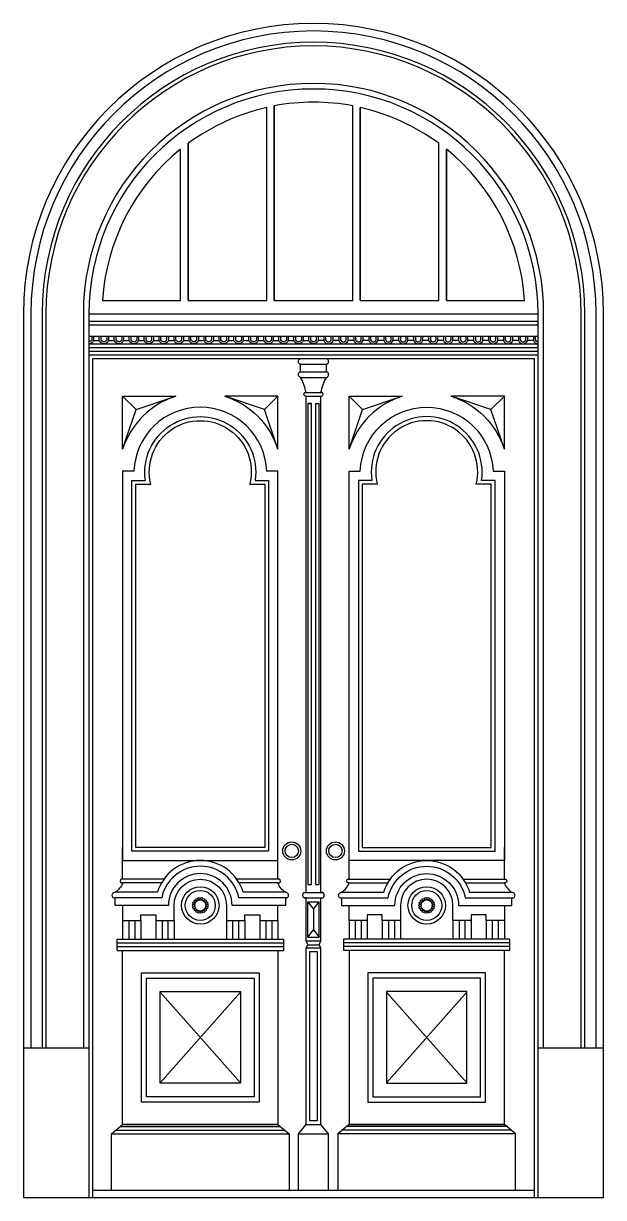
# Model space of a CAD drawing. Header units: metres. Extents: x 35715 to 37266, y 4620 to 7758.
import ezdxf

# ---------------------------------------------------------------- set-up
doc = ezdxf.new("R2010")
doc.units = ezdxf.units.M
for name, color, linetype in [('1', 3, 'Continuous'), ('2', 2, 'Continuous'), ('3', 3, 'Continuous'), ('7', 7, 'Continuous')]:
    doc.layers.add(name, color=color, linetype=linetype)

# ---------------------------------------------------------------- blocks, each defined once
blk = doc.blocks.new('FH01F013')
at = {"layer": '1'}
for p, q in [((227.5, 3042), (1787.5, 3042)), ((227.5, 2990), (1787.5, 2990)), ((227.5, 2964), (1787.5, 2964)), ((227.5, 2951), (1787.5, 2951)), ((227.5, 2938), (1787.5, 2938)), ((243.75, 2975.03), (263.25, 2975.03)), ((295.75, 2975.03), (315.25, 2975.03)), ((347.75, 2975.03), (367.25, 2975.03)), ((399.75, 2975.03), (419.25, 2975.03)), ((451.75, 2975.03), (471.25, 2975.03)), ((503.75, 2975.03), (523.25, 2975.03)), ((555.75, 2975.03), (575.25, 2975.03)), ((607.75, 2975.03), (627.25, 2975.03)), ((659.75, 2975.03), (679.25, 2975.03)), ((711.75, 2975.03), (731.25, 2975.03)), ((763.75, 2975.03), (783.25, 2975.03)), ((815.75, 2975.03), (835.25, 2975.03)), ((867.75, 2975.03), (887.25, 2975.03)), ((919.75, 2975.03), (939.25, 2975.03)), ((971.75, 2975.03), (991.25, 2975.03)), ((1043.25, 2975.03), (1023.75, 2975.03)), ((1095.25, 2975.03), (1075.75, 2975.03)), ((1147.25, 2975.03), (1127.75, 2975.03)), ((1199.25, 2975.03), (1179.75, 2975.03)), ((1251.25, 2975.03), (1231.75, 2975.03)), ((1303.25, 2975.03), (1283.75, 2975.03)), ((1355.25, 2975.03), (1335.75, 2975.03)), ((1407.25, 2975.03), (1387.75, 2975.03)), ((1459.25, 2975.03), (1439.75, 2975.03)), ((1511.25, 2975.03), (1491.75, 2975.03)), ((1563.25, 2975.03), (1543.75, 2975.03)), ((1615.25, 2975.03), (1595.75, 2975.03)), ((1667.25, 2975.03), (1647.75, 2975.03)), ((1719.25, 2975.03), (1699.75, 2975.03)), ((1771.25, 2975.03), (1751.75, 2975.03)), ((961.88, 2892.5), (1053.12, 2892.5)), ((962, 2866.46), (1053, 2866.46)), ((961.88, 2846.96), (1053.12, 2846.96)), ((979.62, 2794.96), (1035.38, 2794.96)), ((979.62, 2781.96), (1035.38, 2781.96)), ((344.5, 2597.5), (390.99, 2735.7)), ((884, 2597.5), (837.51, 2735.7)), ((988, 2755.96), (1001, 2755.96)), ((1014, 2755.96), (1027, 2755.96)), ((1131, 2597.5), (1177.49, 2735.7)), ((1670.5, 2597.5), (1624.01, 2735.7)), ((479.15, 1092), (344.5, 1092)), ((884, 1092), (749.35, 1092)), ((1131, 1092), (1265.65, 1092)), ((1535.85, 1092), (1670.5, 1092)), ((975, 1059.3), (1040, 1059.3)), ((975, 1039.8), (1040, 1039.8)), ((988, 903.5), (988, 1026.8)), ((988, 1026.8), (1027, 1026.8)), ((1027, 903.5), (1027, 1026.8)), ((1007.5, 1000.8), (1007.5, 929.5)), ((365.95, 962), (365.95, 897)), ((386.43, 962), (386.43, 897)), ((481.32, 962), (481.32, 897)), ((501.8, 962), (501.8, 897)), ((726.7, 962), (726.7, 897)), ((747.18, 962), (747.18, 897)), ((842.07, 962), (842.07, 897)), ((862.55, 962), (862.55, 897)), ((1152.45, 962), (1152.45, 897)), ((1172.93, 962), (1172.93, 897)), ((1267.82, 962), (1267.82, 897)), ((1288.3, 962), (1288.3, 897)), ((1513.2, 962), (1513.2, 897)), ((1533.68, 962), (1533.68, 897)), ((1628.57, 962), (1628.57, 897)), ((1649.05, 962), (1649.05, 897)), ((988, 903.5), (1027, 903.5)), ((325, 884), (903.5, 884)), ((325, 871), (903.5, 871)), ((981.5, 890.5), (1033.5, 890.5)), ((981.5, 867.1), (1033.5, 867.1)), ((988, 877.5), (1027, 877.5)), ((1690, 884), (1111.5, 884)), ((1690, 871), (1111.5, 871)), ((474.5, 713.34), (754, 398.16)), ((754, 713.34), (474.5, 398.16)), ((1540.5, 713.34), (1261, 398.16)), ((1261, 713.34), (1540.5, 398.16)), ((336.7, 247), (891.8, 247)), ((981.5, 253.5), (1033.5, 253.5)), ((1678.3, 247), (1123.2, 247)), ((321.1, 234), (907.4, 234)), ((955.5, 221), (1059.5, 221)), ((1693.9, 234), (1107.6, 234))]:
    blk.add_line(p, q, dxfattribs=at)
for points in [[(1989, 520), (1989, 3068, 1), (26, 3068), (26, 520)], [(1950, 520), (1950, 3068, 1), (65, 3068), (65, 520)], [(1807, 520), (1807, 3068, 1), (208, 3068), (208, 520)], [(243.75, 2990), (243.75, 2975.03, -0.31), (227.5, 2964)], [(237.25, 2990), (237.25, 2977, -0.3), (227.5, 2970.5)], [(295.75, 2990), (295.75, 2975.03, -0.68), (263.25, 2975.03), (263.25, 2990)], [(289.25, 2990), (289.25, 2977, -0.67), (269.75, 2977), (269.75, 2990)], [(347.75, 2990), (347.75, 2975.03, -0.68), (315.25, 2975.03), (315.25, 2990)], [(341.25, 2990), (341.25, 2977, -0.67), (321.75, 2977), (321.75, 2990)], [(399.75, 2990), (399.75, 2975.03, -0.68), (367.25, 2975.03), (367.25, 2990)], [(393.25, 2990), (393.25, 2977, -0.67), (373.75, 2977), (373.75, 2990)], [(451.75, 2990), (451.75, 2975.03, -0.68), (419.25, 2975.03), (419.25, 2990)], [(445.25, 2990), (445.25, 2977, -0.67), (425.75, 2977), (425.75, 2990)], [(503.75, 2990), (503.75, 2975.03, -0.68), (471.25, 2975.03), (471.25, 2990)], [(497.25, 2990), (497.25, 2977, -0.67), (477.75, 2977), (477.75, 2990)], [(555.75, 2990), (555.75, 2975.03, -0.68), (523.25, 2975.03), (523.25, 2990)], [(549.25, 2990), (549.25, 2977, -0.67), (529.75, 2977), (529.75, 2990)], [(607.75, 2990), (607.75, 2975.03, -0.68), (575.25, 2975.03), (575.25, 2990)], [(601.25, 2990), (601.25, 2977, -0.67), (581.75, 2977), (581.75, 2990)], [(659.75, 2990), (659.75, 2975.03, -0.68), (627.25, 2975.03), (627.25, 2990)], [(653.25, 2990), (653.25, 2977, -0.67), (633.75, 2977), (633.75, 2990)], [(711.75, 2990), (711.75, 2975.03, -0.68), (679.25, 2975.03), (679.25, 2990)], [(705.25, 2990), (705.25, 2977, -0.67), (685.75, 2977), (685.75, 2990)], [(763.75, 2990), (763.75, 2975.03, -0.68), (731.25, 2975.03), (731.25, 2990)], [(757.25, 2990), (757.25, 2977, -0.67), (737.75, 2977), (737.75, 2990)], [(815.75, 2990), (815.75, 2975.03, -0.68), (783.25, 2975.03), (783.25, 2990)], [(809.25, 2990), (809.25, 2977, -0.67), (789.75, 2977), (789.75, 2990)], [(867.75, 2990), (867.75, 2975.03, -0.68), (835.25, 2975.03), (835.25, 2990)], [(861.25, 2990), (861.25, 2977, -0.67), (841.75, 2977), (841.75, 2990)], [(919.75, 2990), (919.75, 2975.03, -0.68), (887.25, 2975.03), (887.25, 2990)], [(913.25, 2990), (913.25, 2977, -0.67), (893.75, 2977), (893.75, 2990)], [(971.75, 2990), (971.75, 2975.03, -0.68), (939.25, 2975.03), (939.25, 2990)], [(965.25, 2990), (965.25, 2977, -0.67), (945.75, 2977), (945.75, 2990)], [(1023.75, 2990), (1023.75, 2975.03, -0.68), (991.25, 2975.03), (991.25, 2990)], [(1017.25, 2990), (1017.25, 2977, -0.67), (997.75, 2977), (997.75, 2990)], [(1043.25, 2990), (1043.25, 2975.03, 0.68), (1075.75, 2975.03), (1075.75, 2990)], [(1049.75, 2990), (1049.75, 2977, 0.67), (1069.25, 2977), (1069.25, 2990)], [(1095.25, 2990), (1095.25, 2975.03, 0.68), (1127.75, 2975.03), (1127.75, 2990)], [(1101.75, 2990), (1101.75, 2977, 0.67), (1121.25, 2977), (1121.25, 2990)], [(1147.25, 2990), (1147.25, 2975.03, 0.68), (1179.75, 2975.03), (1179.75, 2990)], [(1153.75, 2990), (1153.75, 2977, 0.67), (1173.25, 2977), (1173.25, 2990)], [(1199.25, 2990), (1199.25, 2975.03, 0.68), (1231.75, 2975.03), (1231.75, 2990)], [(1205.75, 2990), (1205.75, 2977, 0.67), (1225.25, 2977), (1225.25, 2990)], [(1251.25, 2990), (1251.25, 2975.03, 0.68), (1283.75, 2975.03), (1283.75, 2990)], [(1257.75, 2990), (1257.75, 2977, 0.67), (1277.25, 2977), (1277.25, 2990)], [(1303.25, 2990), (1303.25, 2975.03, 0.68), (1335.75, 2975.03), (1335.75, 2990)], [(1309.75, 2990), (1309.75, 2977, 0.67), (1329.25, 2977), (1329.25, 2990)], [(1355.25, 2990), (1355.25, 2975.03, 0.68), (1387.75, 2975.03), (1387.75, 2990)], [(1361.75, 2990), (1361.75, 2977, 0.67), (1381.25, 2977), (1381.25, 2990)], [(1407.25, 2990), (1407.25, 2975.03, 0.68), (1439.75, 2975.03), (1439.75, 2990)], [(1413.75, 2990), (1413.75, 2977, 0.67), (1433.25, 2977), (1433.25, 2990)], [(1459.25, 2990), (1459.25, 2975.03, 0.68), (1491.75, 2975.03), (1491.75, 2990)], [(1465.75, 2990), (1465.75, 2977, 0.67), (1485.25, 2977), (1485.25, 2990)], [(1511.25, 2990), (1511.25, 2975.03, 0.68), (1543.75, 2975.03), (1543.75, 2990)], [(1517.75, 2990), (1517.75, 2977, 0.67), (1537.25, 2977), (1537.25, 2990)], [(1563.25, 2990), (1563.25, 2975.03, 0.68), (1595.75, 2975.03), (1595.75, 2990)], [(1569.75, 2990), (1569.75, 2977, 0.67), (1589.25, 2977), (1589.25, 2990)], [(1615.25, 2990), (1615.25, 2975.03, 0.68), (1647.75, 2975.03), (1647.75, 2990)], [(1621.75, 2990), (1621.75, 2977, 0.67), (1641.25, 2977), (1641.25, 2990)], [(1667.25, 2990), (1667.25, 2975.03, 0.68), (1699.75, 2975.03), (1699.75, 2990)], [(1673.75, 2990), (1673.75, 2977, 0.67), (1693.25, 2977), (1693.25, 2990)], [(1719.25, 2990), (1719.25, 2975.03, 0.68), (1751.75, 2975.03), (1751.75, 2990)], [(1725.75, 2990), (1725.75, 2977, 0.67), (1745.25, 2977), (1745.25, 2990)], [(1771.25, 2990), (1771.25, 2975.03, 0.31), (1787.5, 2964)], [(1777.75, 2990), (1777.75, 2977, 0.3), (1787.5, 2970.5)]]:
    blk.add_lwpolyline(points, format="xyb", dxfattribs=at)
for points in [[(240.5, 0), (240.5, 2912), (1774.5, 2912), (1774.5, 0)], [(344.5, 2782), (390.99, 2735.7), (529.47, 2782)], [(884, 2782), (837.51, 2735.7), (699.03, 2782)], [(1131, 2782), (1177.49, 2735.7), (1315.97, 2782)], [(1670.5, 2782), (1624.01, 2735.7), (1485.53, 2782)], [(1014, 2755.96), (1014, 1086.05), (1027, 1086.05), (1027, 2755.96)], [(988, 1026.8), (1007.5, 1000.8), (1027, 1026.8)], [(988, 903.5), (1007.5, 929.5), (1027, 903.5)]]:
    blk.add_lwpolyline(points, dxfattribs=at)
for points in [[(988, 2755.96), (988, 1086.05), (1001, 1086.05), (1001, 2755.96)], [(994.5, 266.5), (994.5, 854.1), (1020.5, 854.1), (1020.5, 266.5)], [(427.5, 349.5), (427.5, 762), (801, 762), (801, 349.5)], [(1587.5, 349.5), (1587.5, 762), (1214, 762), (1214, 349.5)]]:
    blk.add_lwpolyline(points, close=True, dxfattribs=at)
for points in [[(423.6, 2489.5, -1.16), (804.9, 2489.5), (851.5, 2489.5), (851.5, 1202.5), (377, 1202.5), (377, 2489.5)], [(442.25, 2476.5, -1.28), (786.25, 2476.5), (838.5, 2476.5), (838.5, 1215.5), (390, 1215.5), (390, 2476.5)], [(1591.4, 2489.5, 1.16), (1210.1, 2489.5), (1163.5, 2489.5), (1163.5, 1202.5), (1638, 1202.5), (1638, 2489.5)], [(1572.75, 2476.5, 1.28), (1228.75, 2476.5), (1176.5, 2476.5), (1176.5, 1215.5), (1625, 1215.5), (1625, 2476.5)]]:
    blk.add_lwpolyline(points, format="xyb", close=True, dxfattribs=at)
for centre, radius in [((614.25, 1014), 52), ((1400.75, 1014), 52), ((592.26, 1022), 3.9), ((596.32, 1029.04), 3.9), ((614.25, 1014), 19.5), ((602.55, 1034.26), 3.9), ((610.19, 1037.04), 3.9), ((618.31, 1037.04), 3.9), ((625.95, 1034.26), 3.9), ((632.18, 1029.04), 3.9), ((636.24, 1022), 3.9), ((1378.76, 1022), 3.9), ((1382.82, 1029.04), 3.9), ((1400.75, 1014), 19.5), ((1389.05, 1034.26), 3.9), ((1396.69, 1037.04), 3.9), ((1404.81, 1037.04), 3.9), ((1412.45, 1034.26), 3.9), ((1418.68, 1029.04), 3.9), ((1422.74, 1022), 3.9), ((590.85, 1014), 3.9), ((592.26, 1006), 3.9), ((596.32, 998.96), 3.9), ((602.55, 993.74), 3.9), ((610.19, 990.96), 3.9), ((618.31, 990.96), 3.9), ((625.95, 993.74), 3.9), ((632.18, 998.96), 3.9), ((636.24, 1006), 3.9), ((637.65, 1014), 3.9), ((1377.35, 1014), 3.9), ((1378.76, 1006), 3.9), ((1382.82, 998.96), 3.9), ((1389.05, 993.74), 3.9), ((1396.69, 990.96), 3.9), ((1404.81, 990.96), 3.9), ((1412.45, 993.74), 3.9), ((1418.68, 998.96), 3.9), ((1422.74, 1006), 3.9), ((1424.15, 1014), 3.9)]:
    blk.add_circle(centre, radius, dxfattribs=at)
at = {"layer": '2'}
blk.add_line((0, 0), (2015, 0), dxfattribs=at)
at = {"layer": '3'}
for centre in [(932.06, 1203.05), (1083.71, 1203.05)]:
    blk.add_circle(centre, 23.13, dxfattribs=at)
at = {"layer": '7'}
for p, q in [((845, 3113.5), (845, 3784.3)), ((871, 3113.5), (871, 3789.7)), ((1144, 3113.5), (1144, 3789.7)), ((1170, 3113.5), (1170, 3784.3)), ((546, 3113.5), (546, 3639.41)), ((572, 3113.5), (572, 3659.46)), ((1443, 3113.5), (1443, 3659.46)), ((1469, 3113.5), (1469, 3639.41)), ((227.5, 3068), (227.5, 3068)), ((227.5, 3068), (227.5, 2925)), ((1787.5, 3068), (1787.5, 3068)), ((1787.5, 2925), (1787.5, 3068)), ((227.5, 3029), (1787.5, 3029)), ((227.5, 2925), (227.5, 0)), ((227.5, 2925), (1787.5, 2925)), ((227.5, 2925), (1787.5, 2925)), ((1787.5, 0), (1787.5, 2925)), ((344.5, 1105), (344.5, 1215.5)), ((884, 1105), (884, 1215.5)), ((1131, 1105), (1131, 1215.5)), ((1670.5, 1105), (1670.5, 1215.5)), ((344.5, 962), (344.5, 897)), ((407.88, 962), (407.88, 897)), ((459.88, 962), (459.88, 897)), ((523.25, 962), (523.25, 897)), ((705.25, 962), (705.25, 897)), ((768.62, 962), (768.62, 897)), ((820.62, 962), (820.62, 897)), ((884, 962), (884, 897)), ((1131, 962), (1131, 897)), ((1194.38, 962), (1194.38, 897)), ((1246.38, 962), (1246.38, 897)), ((1309.75, 962), (1309.75, 897)), ((1491.75, 962), (1491.75, 897)), ((1555.12, 962), (1555.12, 897)), ((1607.12, 962), (1607.12, 897)), ((1670.5, 962), (1670.5, 897)), ((325, 897), (903.5, 897)), ((325, 858), (325, 897)), ((903.5, 897), (903.5, 858)), ((1690, 897), (1111.5, 897)), ((1111.5, 897), (1111.5, 858)), ((1690, 858), (1690, 897)), ((325, 858), (903.5, 858)), ((1690, 858), (1111.5, 858)), ((0, 520), (227.5, 520)), ((1787.5, 520), (2015, 520)), ((884, 253.5), (344.5, 253.5)), ((344.5, 253.5), (884, 253.5)), ((1131, 253.5), (1670.5, 253.5)), ((1670.5, 253.5), (1131, 253.5)), ((305.5, 221), (923, 221)), ((1709.5, 221), (1092, 221)), ((240.5, 26), (1774.5, 26))]:
    blk.add_line(p, q, dxfattribs=at)
for points in [[(2015, 0), (2015, 3068, 1), (0, 3068), (0, 0)], [(1937, 520), (1937, 3068, 1), (78, 3068), (78, 520)], [(955.5, 26), (955.5, 221), (981.5, 253.5), (981.5, 867.1), (988, 877.5), (981.5, 890.5), (981.5, 1039.8), (975, 1039.8, -0.48), (975, 1059.3), (981.5, 1059.3), (981.5, 2781.96, -1.15), (981.5, 2794.96, 0.1), (962, 2846.91, -0.71), (962, 2866.46), (962, 2892.46, -0.71), (962, 2912)], [(1059.5, 26), (1059.5, 221), (1033.5, 253.5), (1033.5, 867.1), (1027, 877.5), (1033.5, 890.5), (1033.5, 1039.8), (1040, 1039.8, 0.48), (1040, 1059.3), (1033.5, 1059.3), (1033.5, 2781.96, 1.15), (1033.5, 2794.96, -0.1), (1053, 2846.91, 0.71), (1053, 2866.46), (1053, 2892.46, 0.71), (1053, 2912)], [(344.5, 2597.5), (344.5, 2782), (529.47, 2782, 0.24), (344.5, 2597.5)], [(884, 2597.5), (884, 2782), (699.03, 2782, -0.24), (884, 2597.5)], [(1131, 2597.5), (1131, 2782), (1315.97, 2782, 0.24), (1131, 2597.5)], [(1670.5, 2597.5), (1670.5, 2782), (1485.53, 2782, -0.24), (1670.5, 2597.5)], [(910, 1059.5), (763.47, 1059.5, 0.74), (465.03, 1059.5), (318.5, 1059.5)], [(913.6, 1040), (748.25, 1040, 0.82), (480.25, 1040), (318.5, 1040)], [(1101.4, 1040), (1266.75, 1040, -0.82), (1534.75, 1040), (1696.5, 1040)], [(1105, 1059.5), (1251.53, 1059.5, -0.74), (1549.97, 1059.5), (1696.5, 1059.5)], [(910, 1040), (910, 1014), (724.75, 1014, 1), (503.75, 1014), (318.5, 1014), (318.5, 1040)], [(487.54, 1105), (344.5, 1105, 1.33), (344.5, 1092, -0.16), (318.5, 1059.5)], [(344.5, 1014), (344.5, 962), (407.88, 962), (407.88, 981.5), (459.87, 981.5), (459.88, 962), (523.25, 962), (523.25, 1014, -1), (705.25, 1014), (705.25, 962), (768.62, 962), (768.63, 981.5), (820.62, 981.5), (820.62, 962), (884, 962), (884, 1014)], [(910, 1059.5, -0.16), (884, 1092, 1.33), (884, 1105), (740.96, 1105)], [(1105, 1040), (1105, 1014), (1290.25, 1014, -1), (1511.25, 1014), (1696.5, 1014), (1696.5, 1040)], [(1105, 1059.5, 0.16), (1131, 1092, -1.33), (1131, 1105), (1274.04, 1105)], [(1670.5, 1014), (1670.5, 962), (1607.12, 962), (1607.12, 981.5), (1555.13, 981.5), (1555.12, 962), (1491.75, 962), (1491.75, 1014, 1), (1309.75, 1014), (1309.75, 962), (1246.38, 962), (1246.37, 981.5), (1194.38, 981.5), (1194.38, 962), (1131, 962), (1131, 1014)], [(1527.46, 1105), (1670.5, 1105, -1.33), (1670.5, 1092, 0.16), (1696.5, 1059.5)]]:
    blk.add_lwpolyline(points, format="xyb", dxfattribs=at)
for points in [[(1787.5, 3068, 1), (227.5, 3068)], [(1144, 3113.5), (1144, 3789.7, 0.09), (871, 3789.7), (871, 3113.5)], [(845, 3113.5), (845, 3784.3, 0.1), (572, 3659.46), (572, 3113.5)], [(1170, 3113.5), (1443, 3113.5), (1443, 3659.46, 0.1), (1170, 3784.3)], [(546, 3113.5), (546, 3639.41, 0.21), (274.41, 3113.5)], [(1740.59, 3113.5, 0.21), (1469, 3639.41), (1469, 3113.5)], [(884, 1170), (884, 2522), (845, 2522, 0.96), (383.5, 2522), (344.5, 2522), (344.5, 1170)], [(1131, 1170), (1131, 2522), (1170, 2522, -0.96), (1631.5, 2522), (1670.5, 2522), (1670.5, 1170)]]:
    blk.add_lwpolyline(points, format="xyb", close=True, dxfattribs=at)
for points in [[(305.5, 26), (305.5, 221), (344.5, 253.5), (344.5, 858)], [(884, 858), (884, 253.5), (923, 221), (923, 26)], [(1131, 858), (1131, 253.5), (1092, 221), (1092, 26)], [(1709.5, 26), (1709.5, 221), (1670.5, 253.5), (1670.5, 858)]]:
    blk.add_lwpolyline(points, dxfattribs=at)
for points in [[(409.5, 331.5), (409.5, 780), (819, 780), (819, 331.5)], [(1605.5, 331.5), (1605.5, 780), (1196, 780), (1196, 331.5)], [(474.5, 396.5), (474.5, 715), (754, 715), (754, 396.5)], [(1540.5, 396.5), (1540.5, 715), (1261, 715), (1261, 396.5)]]:
    blk.add_lwpolyline(points, close=True, dxfattribs=at)
for centre, radius in [((932.06, 1203.05), 31.23), ((1083.71, 1203.05), 31.23), ((614.25, 1014), 65), ((1400.75, 1014), 65)]:
    blk.add_circle(centre, radius, dxfattribs=at)
for centre, start, end in [((316.7, 1049.18), 78.92, 281.08), ((911.8, 1049.18), 258.92, 101.08), ((1103.2, 1049.18), 78.92, 281.08), ((1698.3, 1049.18), 258.92, 101.08)]:
    blk.add_arc(centre, 9.36, start, end, dxfattribs=at)

msp = doc.modelspace()

# ---------------------------------------------------------------- block references
at = {"layer": '7', "xscale": 0.77, "yscale": 0.77, "zscale": 0.77}
msp.add_blockref('FH01F013', (35714.81, 4620.15), dxfattribs=at)

doc.saveas('drawing.dxf')
